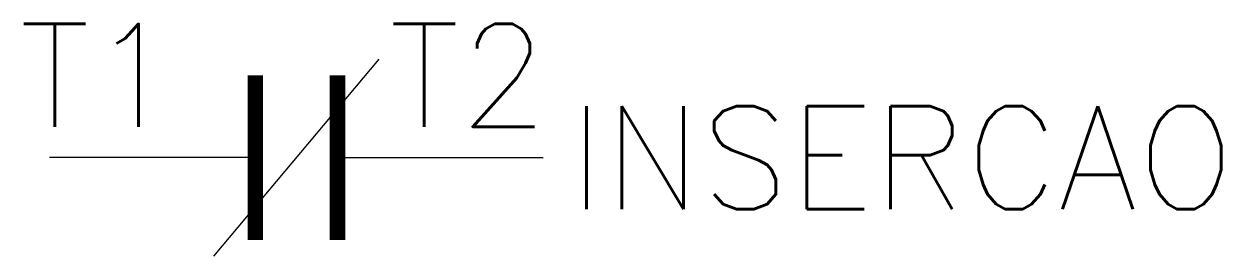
# Model space of a CAD drawing. Header units: millimetres. Extents: x -5.3 to 18, y -4.8 to -0.2.
import ezdxf
from ezdxf.enums import TextEntityAlignment as Align

# ---------------------------------------------------------------- set-up
doc = ezdxf.new("R2010")
doc.units = ezdxf.units.MM
doc.header["$LTSCALE"] = 10
doc.styles.add('ROMANS', font='romans.shx')

msp = doc.modelspace()

# ---------------------------------------------------------------- linework, layer by layer
at = {"color": 7}
for p, q in [((-1.607, -4.765), (1.607, -0.935)), ((-0.8, -2.85), (-4.8, -2.85)), ((0.8, -2.85), (4.8, -2.85))]:
    msp.add_line(p, q, dxfattribs=at)
at = {"color": 5, "const_width": 0.3}
for points in [[(-0.8, -4.45), (-0.8, -1.25)], [(0.8, -4.45), (0.8, -1.25)]]:
    msp.add_lwpolyline(points, dxfattribs=at)

# ---------------------------------------------------------------- texts
at = {"color": 7, "style": 'ROMANS'}
msp.add_attdef('T1', text='', height=2, dxfattribs=at).set_placement((-2.3, -2.85), align=Align.BOTTOM_RIGHT)
msp.add_attdef('T2', text='', height=2, dxfattribs=at).set_placement((1.8, -2.85), align=Align.BOTTOM_LEFT)
msp.add_attdef('INSERCAO', text='INSERCAO', height=2, dxfattribs=at).set_placement((5.3, -2.85), align=Align.MIDDLE_LEFT)

doc.saveas('drawing.dxf')
